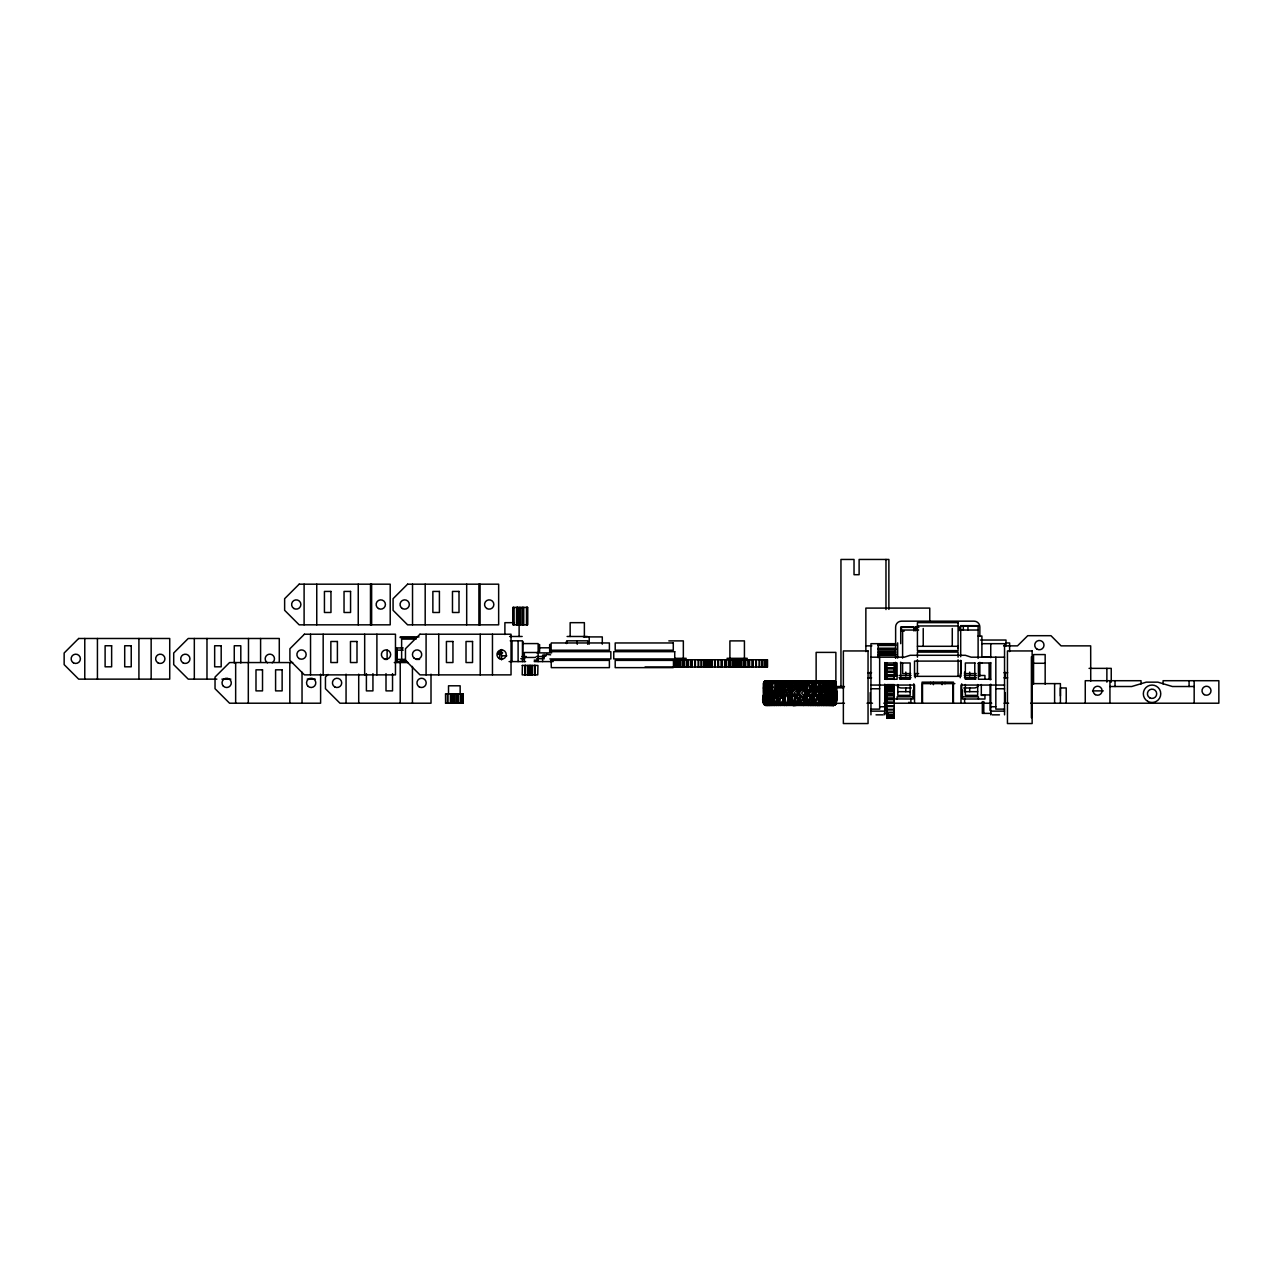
<?xml version="1.0" encoding="UTF-8"?>
<svg xmlns="http://www.w3.org/2000/svg" width="1283" height="1283" viewBox="0 0 1283 1283"><rect width="100%" height="100%" fill="white"/><g stroke="black" fill="none" stroke-linecap="round" stroke-linejoin="round"><path stroke-width="1.5" d="M766.111 705.506L763.866 703.421L763.754 683.278L765.293 703.036L766.256 696.845L764.524 689.757L765.293 683.278L765.293 703.036M780.176 705.506L776.183 696.477L777.257 693.109L780.738 689.356L780.754 683.278L782.229 680.808M792.172 703.036L791.675 699.315L789.43 696.477L792.172 691.858L791.836 681.786L800.432 681.546L790.553 681.353L787.57 689.356L787.586 683.278L782.422 696.477L784.506 699.315L784.955 703.036L784.955 694.36L782.422 689.757L784.506 686.918L784.955 683.278L784.955 691.858L790.553 686.838L790.553 681.353L807.809 681.546L799.261 681.786L799.213 683.278L805.339 683.278L805.339 686.838L798.218 693.109L796.887 696.477L799.213 699.315L799.71 703.036L799.71 694.36L796.887 689.757L799.213 686.918L799.71 683.278L799.71 691.858C796.631 693.862 810.984 702.747 803.559 705.506M807.264 703.036L807.264 694.36L804.473 689.757L806.766 686.918L807.264 683.278L807.264 691.858L804.473 696.477L806.766 699.315L807.264 703.036L810.006 696.845L807.264 694.36L804.473 696.477L804.473 689.757M814.48 703.036L814.48 694.36L811.866 689.757L814.031 686.918L814.48 683.278L814.48 691.858L811.866 696.477L814.031 699.315L814.48 703.036L817.03 696.845L814.48 694.36L811.866 696.477L808.948 693.109L813.775 686.918L813.085 680.808M817.479 705.506L820.382 705.025L821.072 703.036L821.072 694.36L818.714 689.757L820.671 686.918C818.506 677.408 826.22 681.658 823.301 689.356L819.901 693.109L818.714 696.477L820.671 699.315L819.548 705.506M821.505 705.506L823.301 703.036L823.301 696.845L821.072 694.36L818.714 696.477L815.86 693.109L820.254 686.918L820.254 681.433L806.077 680.84M834.447 680.936C836.58 684.368 840.301 706.548 832.25 705.506M958.08 648.252L958.08 646.905M1060.416 695.947L1060.416 687.961L1066.221 687.961L1066.221 703.212M765.726 705.474L763.561 703.036L764.524 689.757L764.524 696.477M801.121 705.377L799.71 694.36L796.887 696.477L794.145 693.109L799.293 686.918L798.571 681.289L797.753 686.838L790.825 693.109L797.85 699.315L797.85 704.96C821.056 704.816 784.33 704.479 805.339 703.036L803.832 703.421L803.719 705.025M763.946 693.109L763.593 683.278L764.909 681.081L834.816 681.081C836.308 686.148 838.505 701.657 833.982 705.474M836.115 686.838L836.147 689.356L836.131 682.893L834.078 680.84L765.63 680.84L763.722 682.508L763.577 689.356L763.674 682.524L766.833 680.808M833.629 705.377C839.178 704.511 835.538 686.854 835.137 681.289L764.572 681.289C762.663 683.214 766.897 685.699 764.139 689.356L764.155 683.278L763.738 691.858L764.925 682.331L767.459 680.808M826.637 680.808L828.497 682.524L828.545 689.356L824.761 696.477L826.877 703.421L825.049 705.506M763.577 689.356L763.593 686.838M765.358 705.377L763.561 703.036L763.834 683.278L763.561 696.477L763.738 694.36L764.86 703.79L767.459 705.506M797.85 699.315L790.777 693.109L792.172 683.278L792.172 691.858L794.947 689.356L796.15 680.808M803.832 703.421L802.533 696.845L799.71 694.36L799.293 704.864L801.153 705.025L796.005 705.025L794.947 696.845L793.712 705.506M835.858 686.71L835.971 691.858L835.939 683.278L836.099 703.405L835.201 704.96L764.572 705.025L763.577 696.845L763.818 704.159L770.345 705.506M820.976 703.036L821.072 694.36L820.254 699.315L815.86 693.109M763.818 682.155L764.668 681.289L763.738 691.858L763.593 683.278L764.748 683.278L764.139 689.356M767.09 703.79L767.426 699.315L766.256 696.845C771.099 709.643 759.087 706.067 763.77 694.36L763.658 703.036L766.833 705.506M836.147 696.477L836.147 689.757L835.971 703.036L835.538 689.757L835.538 696.477M774.659 680.808L772.671 682.155L772.446 686.918L770.987 689.757L771.853 693.109L774.74 696.845C772.206 698.85 776.68 711.135 776.76 701.865M774.659 705.506L771.901 704.479L771.516 699.315L768.341 694.36L769.094 705.025L768.228 703.87L768.341 694.36L767.042 689.757L768.26 681.353L764.283 681.53M808.515 705.474L810.006 696.845L812.684 699.315L812.46 704.768L810.776 705.506M835.762 693.109C835.025 689.629 838.841 681.145 832.875 680.808M767.234 704.159C769.559 707.35 768.389 697.455 767.042 696.477L767.651 693.109L771.516 686.838C767.94 681.385 778.765 678.001 776.76 684.448M787.57 689.356L788.933 680.808M811.257 705.025L812.684 699.315L805.676 693.109L812.684 686.838L812.396 681.353L833.084 681.53C838.537 682.62 834.351 682.604 831.464 680.808M770.875 694.664L773.12 699.315L771.516 699.315L771.933 705.025L772.27 699.315C767.747 695.787 764.476 684.192 770.345 680.808M768.26 680.808L765.277 682.46L765.293 691.858C768.212 687.88 765.085 680.295 771.644 680.808M835.682 681.834C829.78 679.397 836.885 686.309 832.555 689.356L832.539 683.278L831.224 691.858L831.224 683.278L829.7 689.757L831.224 694.36L831.224 703.036L829.7 696.477L832.555 689.356L832.731 683.278L830.486 680.808M834.896 681.385L835.778 683.278L835.121 689.356C836.66 685.587 835.57 680.07 831.801 681.289C840.285 682.893 830.181 697.407 834.335 703.036L833.357 689.757L834.335 683.278L834.335 691.858C837.19 689.452 834.608 673.046 834.784 686.838L835.891 686.918L836.099 693.109L835.201 693.109M764.411 704.479L764.139 696.845L764.684 704.159L768.26 705.506M765.293 694.36L765.951 704.864M798.555 681.834L798.619 680.808M814.48 694.36L813.085 705.506M830.486 705.506L833.421 704.864L834.142 703.501L834.335 694.36L833.357 696.477L832.186 693.109L833.357 689.757L833.357 696.477M780.754 683.278L778.396 691.858C772.879 683.791 784.138 676.654 783.207 686.838L780.738 689.356C778.877 683.246 782.117 683.775 784.394 680.808M823.349 705.506L825.194 704.207L825.386 699.315L823.301 696.845L823.061 703.421M800.448 681.786L798.555 681.53L819.324 682.171L813.951 682.155L814.48 691.858L819.468 686.838L819.003 681.353L822.243 681.353L822.724 682.331M786.623 680.808L784.955 691.858L784.923 681.433L790.553 681.353M815.33 705.506L817.03 696.845L819.468 699.315L818.233 705.025M820.254 699.315L820.254 704.864L819.003 704.96L819.468 699.315L812.877 693.109L819.468 686.838L817.479 680.808M764.876 693.109L765.133 686.918M767.042 696.477L767.042 689.757L765.951 693.109L767.042 696.477L768.341 694.36L768.357 703.036L769.848 696.845L769.688 703.79L771.644 705.506M793.343 681.834L792.172 691.858L794.947 683.278L794.947 689.356L797.753 683.278L791.691 682.893L797.769 682.524L791.771 682.107L793.712 680.808M764.059 703.79L767.539 703.79L768.084 704.768L765.855 704.768L766.897 705.025L766.256 696.845M770.987 696.477L770.987 689.757L769.399 693.109L770.987 696.477L772.783 694.36L773.585 705.025L770.987 696.477L771.853 693.109L776.856 686.838L776.712 682.524L778.22 680.808M828.08 705.506L830.935 703.501L831.224 694.36L829.7 696.477L828.048 693.109L829.7 689.757L829.7 696.477M834.816 697.76L834.175 681.834L832.25 680.808M774.98 681.834L774.74 689.356L776.632 683.278M824.344 705.025L824.761 699.315L824.761 704.96L826.14 705.025L825.851 699.315L822.066 693.109L825.851 686.918L825.851 681.433L828.225 681.834L826.044 681.738L826.733 691.858L828.593 683.278M825.049 680.808L826.877 682.893L824.761 689.757L826.733 694.36L826.3 703.87L825.851 704.864L820.559 704.768M776.712 703.79L772.494 703.501L774.74 696.845L776.856 699.315L776.712 703.79L778.22 705.506M831.801 705.025L832.555 696.845L833.677 699.315L833.645 703.421L830.935 703.501L831.224 694.36L832.555 696.845L830.63 705.025L830.197 699.315L828.545 696.845L826.733 694.36L826.364 703.501L826.733 694.36L824.761 696.477L822.066 693.109M763.69 699.315L763.754 703.036L764.139 696.845M768.1 686.918L768.341 691.858L770.425 681.289M772.446 699.315L772.783 694.36M764.026 681.834L768.084 681.546L766.256 689.356C762.984 684.32 768.469 680.343 766.705 681.546L769.223 680.808M805.323 703.79L799.213 703.501L801.185 703.036L802.533 696.845L805.339 699.315L805.243 704.96C807.825 704.319 807.44 700.759 812.684 703.036L811.562 703.421M764.427 683.278L765.422 681.289L790.488 681.546L787.233 681.626M765.293 691.858L765.951 683.278M834.303 705.025L835.682 699.315L834.335 694.36L834.591 703.421L832.988 705.377M833.325 705.506L835.57 703.79L835.682 699.315M777.29 705.025L779.326 705.025L778.027 703.421L778.396 694.36L776.183 689.757L778.396 683.278L778.396 691.858L778.797 682.524L780.176 680.808M794.45 681.626L797.834 681.546L790.905 681.385M764.427 703.036L764.748 699.315L765.646 699.315M786.623 705.506L784.587 703.87L784.955 694.36C794.033 697.904 786.367 708.216 797.85 704.96M766.801 681.369L765.63 681.786L793.423 681.417M798.283 693.109L799.213 686.918L799.71 691.858L802.533 689.356L805.339 683.278L805.291 681.834L799.261 681.786L801.105 680.84M776.183 696.477L776.183 689.757L774.162 693.109L776.183 696.477L778.396 694.36L780.738 696.845C776.937 708.264 789.703 707.254 787.57 696.845L788.468 705.025L793.455 705.025L791.723 703.87L792.172 694.36L789.43 696.477L786.816 693.109C793.231 691.361 789.703 681.722 793.391 681.53L791.9 681.546M805.243 704.96L806.686 704.864L807.264 694.36M766.993 703.036L767.426 699.315L768.854 699.315L768.26 704.96M820.254 686.918L819.516 693.109L824.761 686.838L824.761 681.353L823.349 680.808M835.891 682.155L834.367 682.155M808.948 693.109L813.775 699.315L813.807 704.768L815.988 705.025L812.396 704.96L812.396 699.315M835.794 682.155C833.421 682.62 834.72 676.75 831.352 693.109C831.031 698.257 836.211 706.66 833.934 704.768M775.814 684.448L776.359 680.808M764.764 703.421L763.577 703.421L764.283 704.768M766.384 680.808L763.674 682.524M774.74 696.845L774.675 703.421L772.783 703.036M765.422 690.013L765.422 696.22M834.03 693.109L834.784 681.353M774.643 681.834C772.815 679.14 771.195 689.629 772.783 691.858L772.446 686.918L771.853 693.109L777.482 699.315L777.482 704.96L778.556 704.864M777.803 684.448L778.46 680.808M832.555 689.356L833.677 683.278L828.08 680.808M773.072 680.808L771.34 682.155L769.848 689.356L769.575 683.278M764.171 681.834L763.914 682.155M813.935 704.223L819.228 704.479M829.283 705.025L830.197 699.315L828.225 704.479L826.637 705.506M829.443 704.96L830.197 703.036L826.396 703.036M812.684 686.838L807.264 691.858L808.515 680.84M803.559 680.808L802.533 689.356L802.533 683.278L799.71 691.858L801.153 681.53L799.293 681.546M790.793 681.834L791.306 680.808M778.893 682.155C779.342 681.786 798.186 681.77 777.29 681.289M831.464 705.506L833.645 703.421M814.48 691.858L816.453 683.278L815.33 680.808M768.341 691.858L769.094 681.289M820.671 686.918L821.072 691.858L823.077 683.278M765.277 688.41L764.171 693.109L765.277 697.76M832.731 703.036L833.677 699.315M809.044 683.278L810.006 689.356L811.578 683.278L810.776 680.808M829.443 681.353L830.197 683.278L828.545 689.356L830.197 686.838L829.283 681.289M826.894 703.036L828.545 696.845L828.545 703.036L830.117 703.421L826.38 703.421L830.037 703.79M806.702 704.768L812.46 704.768L806.718 704.479M778.733 703.036L778.396 694.36L778.027 703.421L780.738 696.845L783.207 699.315L784.394 705.506M829.748 704.479L826.172 704.271L829.909 704.159M767.298 691.569L768.854 686.918L768.26 681.353M780.738 689.356L783.207 683.278L778.027 682.893L779.15 681.53L778.188 682.155M821.072 703.036L823.301 696.845M777.482 681.353L777.482 686.838L776.856 683.278A2.55 1.7 90 0 1 777.482 681.353L785.934 681.433M830.694 704.271L833.405 704.207L830.742 704.142L833.212 704.527L832.491 704.159M803.832 703.036L805.339 699.315M834.912 693.109L833.309 693.109C834.463 702.908 836.324 710.333 836.147 696.845L835.682 704.479M834.688 704.207L835.57 703.79M810.006 689.356L812.684 683.278L811.578 683.278M771.516 699.315L769.848 703.036L769.848 696.845M834.175 704.479L835.891 704.159M767.555 697.76L765.39 693.109L768.26 686.838M832.827 699.315L829.957 693.109L832.827 686.838M834.832 704.479L835.265 703.421M770.875 691.569L773.12 686.918L771.516 686.838L771.532 683.133L768.228 682.893M830.293 699.315L827.31 693.109C832.491 691.04 826.829 679.573 833.02 681.546L829.363 680.808M835.201 704.96L835.073 699.315M835.586 704.479L836.035 703.79L833.934 704.142M795.893 703.036L797.753 699.315L797.85 704.848L795.973 704.768M819.548 680.808C821.569 683.679 827.936 680.038 825.386 686.838L823.301 689.356C824.969 673.543 828.93 685.587 824.761 681.353M823.301 703.036L825.386 699.315M774.74 703.036L777.482 699.315M788.131 703.036L790.264 699.315L790.553 704.96M820.703 681.834L824.873 682.155M780.946 703.036L783.656 699.315L783.672 704.96L790.488 704.768L784.779 704.592L785.95 704.768M774.162 693.109L778.556 686.918L777.257 693.109L783.656 699.315M769.672 682.331L770.265 681.353M822.676 693.109L824.761 689.757L824.761 696.477M778.364 681.738L779.15 681.53M768.116 693.109L772.27 686.838L772.27 681.353L768.437 682.155M820.831 682.155L824.969 682.524M782.422 696.477L780.064 693.109L782.422 689.757L782.422 696.477L784.955 694.36L785.661 703.036L784.522 703.421L790.312 703.79M780.064 693.109L784.923 686.918L783.656 693.109L790.553 699.315M816.309 693.109L818.714 689.757L818.714 696.477M764.46 703.421L763.561 703.036M764.411 681.834L765.101 681.979M786.816 693.109L791.932 686.918M809.22 693.109L811.866 689.757L811.866 696.477M772.222 693.109L777.482 686.838M832.908 681.369L834.175 681.834L833.084 681.53M825.033 703.421L820.671 703.036M834.511 682.524L836.131 682.893M777.546 693.109L783.656 686.838L783.656 681.353L793.022 681.546M328.079 674.441L325.449 677.071L325.449 688.698L339.963 703.212L431.008 703.212L431.008 674.168M767.009 703.421L765.133 703.036M829.909 682.155L826.316 682.524L830.037 682.524M783.833 693.109L790.553 686.838M826.797 682.524L830.117 682.893M830.63 681.289L830.871 682.524L833.565 682.524L830.742 682.155M776.712 682.524L772.478 682.893L776.648 682.893M831.416 682.524L831.224 691.858L831.288 682.155M776.808 682.155L772.911 682.524M834.608 681.979L834.351 681.626M830.534 681.738L830.293 681.433M763.77 682.668L764.925 682.331M765.951 703.036L765.165 703.421L766.063 703.79M825.033 682.893L824.761 686.838M772.895 681.738L773.874 681.433L772.27 681.353M766.063 682.524L765.165 682.893L767.667 682.171L766.208 682.155M764.989 681.081L766.031 680.808M833.309 681.931L831.705 681.626M835.297 683.278L835.297 681.931M832.699 703.421L833.677 703.036L830.967 703.036M771.564 682.748L768.309 682.524M767.009 682.893L767.426 686.838L768.854 686.918M783.56 681.546L780.577 681.626L785.95 681.53M785.757 682.155L784.571 682.524L790.312 682.524L784.635 682.155M766.48 681.834L768.004 681.626M765.534 704.848L764.86 703.79M825.306 703.79L820.591 703.87L824.969 703.79M776.937 704.479L772.703 704.223L776.808 704.159M843.861 687.816L835.875 687.816L835.875 652.389L816.132 652.389L816.132 681.433L813.663 681.289L813.775 686.918L814.047 682.893L819.436 682.748L814.015 682.524L813.775 686.918L813.775 681.433L819.228 681.834L806.702 681.546M772.847 703.421L776.648 703.421M812.877 693.109L814.064 683.278L819.468 683.133L817.03 689.356L816.453 683.278M798.571 681.289L801.153 681.289M795.893 703.421L797.753 703.036L791.675 703.036M793.311 682.155L791.723 682.46L793.279 682.524M801.185 682.524L799.213 682.893L805.339 682.748L799.229 682.46L805.307 682.171L801.891 681.626M788.147 703.421L790.264 703.036L784.506 703.036M831.111 704.479L832.298 704.479M781.09 704.159L783.448 704.527L778.22 704.271L783.672 704.96L778.492 704.768L779.326 705.025M783.207 699.315L783.207 703.036L780.754 703.036M809.044 703.036L806.766 703.421L812.652 703.79M808.915 681.834L806.75 682.107L812.636 682.524L806.766 683.278L812.684 683.278C810.744 682.989 803.158 682.636 808.851 681.53L805.243 681.353L805.339 686.838M832.699 682.893L833.629 682.748L832.619 682.524M832.731 683.278L833.677 683.133L830.967 683.278M801.907 681.834L805.243 681.353M806.301 681.417L812.54 681.834L809.252 681.626M801.169 681.834L799.245 682.107L801.169 682.155M833.421 704.864L832.074 704.768M816.341 682.155L813.871 681.738L819.147 681.626M811.562 682.893L812.668 682.748L811.546 682.524M808.98 682.155L806.766 682.46L809.012 682.524M778.188 704.142L783.352 704.207L781.01 703.79M803.832 683.278L805.339 683.133L803.832 682.893M765.983 703.421L767.442 703.421M773.12 704.864L768.838 704.768M829.363 705.506L830.887 704.768M795.893 682.893L797.769 682.748L795.893 682.524M795.893 683.278L797.753 683.133L791.675 683.278M791.787 704.271L797.818 704.527L795.909 704.159M784.522 682.893L790.296 682.748L788.179 682.524M788.131 683.278L790.264 683.133L788.147 682.893M785.677 703.421L784.522 703.501L790.28 703.421M793.343 704.479L791.852 704.592L793.391 704.768M780.946 683.278L783.207 683.133L777.995 683.278M788.179 703.79L790.36 704.207L784.571 703.79L785.709 703.79M801.169 704.479L799.245 704.142L805.307 704.207L803.816 703.79M793.263 703.421L791.691 703.501L793.263 703.036L792.172 694.36L791.932 704.864M816.245 704.479L813.855 704.592L819.196 704.575M793.022 681.433L790.857 681.53L792.99 681.786M801.185 703.421L799.213 703.501L805.339 703.421M801.185 703.79L799.245 704.142M809.028 703.421L806.766 703.501L812.668 703.421M809.012 703.79L806.766 703.87L812.588 704.207L811.546 703.79M808.98 704.159L806.734 704.223L808.851 704.768M825.915 681.546L826.076 681.834M824.552 704.768L820.703 704.479M764.876 681.834L765.358 681.626M771.692 704.768L768.613 704.479M765.999 681.786L766.625 681.53M780.609 681.546L783.512 681.626M783.4 681.931L780.497 681.834L783.432 681.834M790.392 681.931L787.185 681.834L790.472 681.626M812.572 681.979L809.3 681.834L812.492 681.626M797.801 681.931L794.418 681.834L797.834 681.626M514.435 622.672L504.893 622.672L504.893 634.508M917.425 625.96L958.08 625.96M960.694 626.072L978.111 626.072M913.271 627.339L901.452 627.339L901.452 630.979L904.355 630.979M915.244 627.339L918.869 627.339M918.628 630.033L902.607 630.033L902.607 658.131M960.694 630.033L978.111 630.033M978.111 636.031L981.896 636.031L981.896 655.966M509.576 636.48L522.165 636.48M567.102 636.48L587.422 636.48M400.184 636.913L419.012 636.913M583.412 636.913L602.288 636.913L602.288 644.162M400.184 637.635L415.435 637.635M416.157 639.094L401.627 639.094L401.627 659.414M980.485 640.041L1006 640.041L1006 645.862M510.233 640.826L522.454 640.826L522.454 661.595M566.797 640.826L587.71 640.826L587.71 644.274M668.828 640.891L683.342 640.891L683.342 658.323M551.305 642.959L609.393 642.959L609.393 650.208L551.305 650.208M1005.631 642.959L1009.625 642.959L1009.625 651.62M522.903 643.585L538.138 643.585L538.138 661.595M895.63 643.681L870.949 643.681L870.949 714.839M981.671 643.681L1004.541 643.681L1004.541 714.839M895.63 644.499L878.214 644.403L878.214 657.746M878.214 645.205L895.63 645.205M878.214 645.477L895.63 645.477M865.865 645.862L871.879 645.862M1003.611 645.862L1017.499 645.862L1027.747 635.694L1050.969 635.694L1061.057 645.862L1090.678 645.862L1090.742 681.081M917.425 646.295L958.08 646.295M403.215 647.947L397.217 647.947L397.217 661.595L406.486 661.595M539.213 647.803L549.83 647.803M878.214 648.204L895.63 648.204M878.214 649.006L895.63 649.006M878.214 649.23L895.63 649.23M878.214 649.503L895.63 649.503M397.217 650.128L403.215 650.128M878.214 651.139L895.63 651.139M549.862 651.668L610.836 651.668L610.836 658.933L549.862 658.933M538.138 652.502L524.346 652.502L524.346 661.595M878.214 652.47L895.63 652.47M498.429 652.887L502.679 652.887M536.839 652.887L551.658 652.887M878.214 654.105L895.63 654.105M498.333 654.33L501.236 654.33M878.214 654.394L895.63 654.394M878.214 654.619L895.63 654.619M878.214 655.405L895.63 655.405M501.557 655.789L506.785 655.789M545.05 655.789L546.253 655.789M521.94 656.511L526.303 656.511M536.246 656.511L544.313 656.511M981.671 656.752L990.749 656.752M870.949 657.185L904.355 657.185L910.16 655.292L965.345 655.292L971.151 657.185L1004.541 657.185M524.699 657.457L535.444 657.457M674.762 658.323L686.245 658.323M726.996 658.323L747.331 658.323M520.77 658.692L524.747 658.692M536.663 658.692L542.629 658.692L546.253 654.33L550.615 654.827M384.9 659.414L386.857 659.414M397.217 659.414L405.524 659.414M416.157 659.414L419.557 659.414M673.19 659.767L767.523 659.767L767.523 667.032L645.044 667.032M534.209 660.136L538.138 660.136M551.305 660.376L609.393 660.376L609.393 667.641L551.305 667.641L551.129 660.136M673.286 660.376L615.199 660.376L615.199 667.641L673.286 667.641M400.184 660.873L406.486 660.873M509.078 661.595L525.581 661.595M534.209 661.595L553.149 661.595M292.684 662.557L229.561 662.557L215.031 677.071L215.031 688.698L229.561 703.212L320.606 703.212L320.606 674.168M394.282 662.557L408.395 662.557M884.741 662.99L897.09 662.99L897.09 679.252L884.741 679.252L884.741 662.557M900.425 662.99L910.16 662.99L910.16 679.252L899.575 679.108M975.064 662.99L965.345 662.99L965.345 679.252L975.914 679.108M990.749 662.99L978.416 662.99L978.416 679.252L990.749 679.252M978.111 663.423L981.896 663.086M1033.553 663.279L1045.164 663.279M886.922 664.642L894.187 664.642M522.213 665.444L537.93 665.444L537.753 674.874L522.213 674.874L522.389 665.444M886.922 667.978L894.187 667.946M1089.059 668.363L1111.238 668.363L1111.238 682.155M886.922 671.201L894.187 671.201M886.922 671.731L894.187 671.731M886.922 671.923L894.187 671.923M886.922 672.356L894.187 672.356M867.773 672.725L871.59 672.725M1003.915 672.725L1007.716 672.725M910.625 673.591L902.607 673.591L902.607 663.423M914.619 673.591L918.628 673.591M964.559 673.591L976.187 673.591M886.922 674.778L894.187 674.778M893.818 675.483L897.09 675.483M899.078 675.483L911.058 675.483M964.431 675.483L976.411 675.483M978.416 675.483L984.943 675.483L984.943 679.108M886.922 675.564L894.187 675.804M886.922 676.494L894.187 676.494M899.078 677.665L911.058 677.665M964.431 677.665L976.411 677.665M867.773 677.809L871.59 677.809M1003.915 677.809L1007.716 677.809M886.922 678.643L894.187 678.643M216.859 679.14L188.232 679.14L173.702 664.626L173.702 652.999L188.232 638.485L279.277 638.485L279.277 661.723M221.927 679.14L230.86 679.14M307.23 679.14L315.201 679.14M816.245 681.834L833.325 681.834M765.133 683.278L767.426 683.278M768.1 683.278L771.516 683.278M772.446 683.278L776.856 683.278M784.506 683.278L790.264 683.278L790.264 686.838M820.671 683.278L825.386 683.278M826.396 683.278L830.197 683.278M834.175 683.278L836.163 683.278M954.857 683.614L922.509 683.614L922.509 703.212M1031.74 683.614L1060.416 683.614L1060.416 703.212M870.949 685.058L914.522 685.058L914.522 703.212M1004.541 685.058L960.983 685.058L960.983 703.212M886.922 685.33L894.187 685.33M834.944 686.517L844.439 686.517M1109.939 686.517L1131.718 686.517L1146.248 682.155L1157.859 682.155L1172.389 686.517L1194.168 686.517M764.748 686.838L765.646 686.838M797.753 686.838L797.85 681.353M825.851 686.918L825.29 693.109L829.443 699.315L830.967 699.315M829.443 686.838L830.967 686.918L829.957 693.109M833.421 686.918L834.335 691.858L835.105 683.278L835.121 689.356M886.922 686.806L894.187 686.806M886.922 687.672L894.187 687.672M911.251 687.961L901.452 687.961A5.806 5.806 0 0 1 897.346 686.261M963.838 687.961L974.054 687.961A5.806 5.806 0 0 0 978.159 686.261M870.949 688.763L879.657 688.763M995.833 688.763L1004.541 688.763M886.922 689.147L894.187 689.147M886.922 689.869L894.187 689.869M886.922 690.944L894.187 690.944M1092.555 690.879L1103.3 690.879M886.922 691.81L894.187 691.81M897.811 691.681L910.16 691.681M965.345 691.681L977.678 691.681M765.39 693.109L763.626 693.109L763.561 689.757L763.561 696.477M765.951 693.109L766.785 693.109M794.145 693.109L798.042 697.76M805.676 693.109L806.686 681.433L808.803 681.385M831.352 693.109L832.186 693.109M886.922 693.638L894.187 693.638M445.522 703.212L463.147 703.212L463.147 693.782L445.522 693.782L445.602 703.212M886.922 694.344L894.187 694.344M886.922 695.017L894.187 695.017M981.319 694.937L990.027 694.937M886.922 695.851L894.187 695.851M913.063 696.829L897.09 696.829L897.09 699.01M962.442 696.829L978.416 696.829L978.416 699.01M886.922 698L894.187 698M886.922 698.674L894.187 698.674M886.922 698.914L913.063 699.01L913.063 690.142M777.995 699.315L774.772 693.109M784.506 699.315L780.513 693.109M791.675 699.315L787.104 693.109M806.686 699.315L801.634 693.109L806.686 686.918L807.264 691.858M814.031 699.315L813.775 704.864M834.784 699.315L835.891 699.315M886.922 699.7L894.187 699.7M886.922 702.122L894.187 702.122M886.922 702.555L894.187 702.763M768.1 703.036L771.628 703.854L768.309 703.79M772.446 703.036L776.856 703.036L777.482 704.96L773.585 705.025M777.995 703.036L783.207 703.036L783.56 704.768L781.315 704.768L783.608 704.848L781.187 704.479M814.064 703.036L819.468 703.036L818.714 703.79M834.175 703.036L836.163 703.036L835.939 694.36M844.439 703.212L834.142 703.421L835.121 696.845L835.297 703.036M866.987 703.212L872.536 703.212M883.779 703.212L991.727 703.212M1004.012 703.212L1008.63 703.212M1030.65 703.212L1218.85 703.212L1218.85 680.712L1163.088 680.712L1163.088 683.967M768.228 703.421L771.548 703.421M783.255 703.79L778.091 703.79M797.769 703.421L791.691 703.421L793.279 703.79M819.452 703.421L814.047 703.421L816.405 703.79M825.37 703.421L820.912 703.79M835.65 703.421L834.511 703.79M768.437 704.159L771.227 703.79M826.14 705.025L829.524 704.768M764.909 705.233L834.816 705.233M765.63 705.377L833.693 705.506M886.922 705.939L894.187 705.939M886.922 706.5L894.187 706.532M879.657 706.757L884.741 706.757M990.749 706.757L995.833 706.757M870.949 709.13L879.657 709.13L879.657 657.185M1004.541 709.13L995.833 709.13L995.833 657.185M886.922 709.371L894.187 709.339M886.922 709.852L894.187 709.852M870.949 711.135L884.741 711.135M990.749 711.135L1004.541 711.135M886.922 712.29L894.187 712.29M886.922 712.707L894.187 712.707M884.067 713.38L887.9 713.38M991.422 713.38L982.329 713.38L982.329 701.56M876.032 714.839L883.297 714.839M886.922 714.695L894.187 714.695M992.208 714.839L999.457 714.839M886.922 715.032L894.187 715.032M886.922 716.507L894.187 716.507M886.922 716.748L894.187 716.748M886.922 717.71L894.187 717.71M886.922 717.839L894.187 717.839M894.187 718.143L886.922 718.288L886.922 684.609L894.187 684.609L894.187 718.288M781.01 682.524L783.304 682.331M803.816 682.524L805.323 682.331M795.893 703.79L797.769 703.79M813.887 704.479L816.132 704.768M832.619 703.79L833.565 703.79M778.316 704.479L779.15 704.768M788.291 704.479L790.424 704.527L788.227 704.159M803.783 704.479L805.291 704.527L803.799 704.159M788.371 704.768L790.52 704.848M811.433 704.479L812.524 704.527L811.498 704.159M803.751 704.768L805.259 704.848M812.396 704.96L813.663 705.025M803.751 681.53L805.275 681.626M811.353 704.768L812.428 704.848M790.328 682.331L788.291 681.834M784.779 681.738L785.837 681.834M769.223 705.506L767.908 705.025M797.785 682.331L795.941 681.834M803.783 681.834L805.307 681.979M801.153 704.768L799.293 704.864M773.072 705.506L771.933 705.025M821.505 680.808L822.435 681.289M812.62 682.331L811.433 681.834M813.951 682.155L816.405 682.524M795.941 704.479L797.834 704.768M781.187 681.834L783.336 682.171M807.873 681.786L806.365 681.834M833.501 682.331L832.298 681.834M813.775 681.53L814.801 681.433M785.837 704.479L784.587 703.87M766.625 704.768L765.277 703.87L766.208 704.159M819.516 693.109L823.718 698.08M790.777 693.109L789.43 689.757L789.43 696.477M817.03 696.845L818.762 703.036M810.006 696.845L811.578 703.036M775.814 701.865L776.359 705.506M826.877 682.893L826.733 691.858L826.733 683.278M820.96 682.893L821.072 691.858M763.69 686.918L763.738 691.858M989.097 663.471L989.129 679.124M886.296 663.471L886.312 677.167M763.77 694.36L763.754 703.036M1194.168 680.712L1194.168 703.212M1189.084 680.712L1189.084 686.517M1141.02 683.967L1141.02 680.712L1085.258 680.712L1085.258 703.212M1115.023 680.712L1115.023 686.517M1109.939 680.712L1109.939 703.212M1106.876 668.363L1106.876 682.155M1054.61 683.614L1054.61 703.212M1045.164 684.176L1045.164 654.571L1033.553 654.571L1033.553 684.176M1031.404 656.752L1031.404 717.742M1005.279 672.308L1005.279 678.226M1005.279 692.628L1005.279 703.212M990.749 643.681L990.749 657.65M990.749 662.557L990.749 679.653M990.749 684.208L990.749 714.839M990.027 664.001L990.027 679.701M990.027 684.609L990.027 710.477M983.788 701.56L983.788 713.38M981.319 684.529L981.319 695.37L984.943 695.37L984.943 699.01L962.442 699.01L962.442 690.142M979.859 636.256L979.859 626.986A5.806 5.806 0 0 0 974.054 621.164L901.452 621.164A5.806 5.806 0 0 0 895.63 626.986L895.63 658.339M979.859 662.317L979.859 676.205M978.111 658.404L978.111 625.671L960.694 625.671L960.694 656.752M977.678 684.529L977.678 695.37L965.345 695.37L965.345 684.529M974.775 662.99L974.775 679.252M969.691 672.1L969.691 676.013M969.691 687.752L969.691 691.681M967.959 625.799L967.959 630.033M964.608 672.1L964.608 676.013M964.608 687.752L964.608 691.778M964.608 698.674L964.608 703.212M963.308 625.799L963.308 630.033M961.705 683.823L961.705 696.974M960.694 660.28L960.694 673.591M960.261 630.883L960.261 626.986L958.802 626.986L958.802 630.466M960.261 673.848L960.261 677.761M958.08 657.185L958.08 652.101L917.425 652.101L917.425 657.185M958.08 659.767L958.08 675.724M953.429 703.212L953.429 682.155L922.06 682.155L922.06 703.212M952.996 683.614L952.996 703.212M952.275 628.478L952.275 646.295M945.01 682.412L945.01 683.823M942.107 682.331L942.107 684.705M933.399 682.331L933.399 684.705M930.496 682.412L930.496 683.823M929.758 622.014L929.758 608.094L865.865 608.094L865.865 651.62M923.231 628.478L923.231 646.295M917.425 659.767L917.425 675.724M916.687 630.466L916.687 626.986L915.244 626.986L915.244 630.883M915.244 673.848L915.244 677.761M913.785 630.883L913.785 626.986L900.714 626.986L900.714 643.681M913.785 683.823L913.785 696.974M910.882 698.674L910.882 703.212M910.16 684.529L910.16 695.37L897.811 695.37L897.811 684.529M905.798 672.1L905.798 676.013M905.798 687.752L905.798 691.681M900.714 662.124L900.714 679.252M897.667 642.863L897.667 658.131M895.63 662.317L895.63 676.205M894.187 662.589L894.187 679.477M888.878 609.377L888.878 559.452L859.113 559.452L859.113 574.704L854.029 574.704L854.029 559.452L840.958 559.452L840.958 687.239M886.922 662.589L886.922 679.477M885.976 559.452L885.976 609.553M885.478 664.001L885.478 679.365M885.478 684.609L885.478 710.477M884.741 684.208L884.741 714.839M870.227 672.308L870.227 678.226M870.227 692.628L870.227 703.212M812.396 681.353L812.396 686.838M796.887 689.757L796.887 696.477M776.856 699.315L776.856 703.036M767.234 659.767L767.234 667.032M766.272 659.767L766.272 667.032M766.063 659.767L766.063 667.032M764.668 659.767L764.668 667.032M764.363 659.767L764.363 667.032M762.455 659.767L762.455 667.032M762.038 659.767L762.038 667.032M759.664 659.767L759.664 667.032M759.167 659.767L759.119 667.032M756.345 659.767L756.377 667.032M755.799 659.767L755.799 667.032M753.137 659.767L753.137 667.032M752.656 659.767L752.656 667.032M752.03 659.767L752.03 667.032M749.593 659.767L749.593 667.032M748.582 659.767L748.807 667.032M747.909 659.767L747.909 667.032M745.744 659.767L745.744 667.032M744.91 659.767L744.91 667.032M744.429 658.323L744.429 640.891L729.899 640.891L729.899 658.323M744.268 659.767L744.268 667.032M743.563 659.767L743.563 667.032M741.718 659.767L741.718 667.032M740.868 659.767L740.868 667.032M739.794 659.767L739.794 667.032M739.072 659.767L739.072 667.032M737.597 659.767L737.597 667.032M736.731 659.767L736.731 667.032M735.255 659.767L735.255 667.032M734.534 659.767L734.534 667.032M733.459 659.767L733.459 667.032M732.593 659.767L732.593 667.032M730.765 659.767L730.765 667.032M730.059 659.767L730.059 667.032M729.402 659.767L729.402 667.032M728.568 659.767L728.568 667.032M726.403 659.767L726.403 667.032M725.729 659.767L725.729 667.032M725.52 659.767L725.52 667.032M724.735 659.767L724.735 667.032M722.297 659.767L722.297 667.032M721.671 659.767L721.671 667.032M721.174 659.767L721.174 667.032M718.512 659.767L718.624 667.032M717.983 659.767L717.951 667.032M715.208 659.767L715.208 667.032M715.144 659.767L715.144 667.032M714.663 659.767L714.663 667.032M712.273 659.767L712.273 667.032M711.873 659.767L711.873 667.032M709.964 659.767L709.964 667.032M709.643 659.767L709.643 667.032M708.264 659.767L708.264 667.032M708.04 659.767L708.04 667.032M707.19 659.767L707.19 667.032M707.093 659.767L707.093 667.032M706.805 659.767L706.805 667.032M706.548 659.767L706.548 667.032M705.586 659.767L705.586 667.032M705.361 659.767L705.361 667.032M703.87 659.767L703.87 667.032M703.533 659.767L703.533 667.032M701.544 659.767L701.544 667.032M701.127 659.767L701.127 667.032M698.69 659.767L698.69 667.032M698.193 659.767L698.193 667.032M695.354 659.767L695.37 667.032M694.777 659.767L694.777 667.032M692.13 659.767L692.13 667.032M691.409 659.767L691.601 667.032M690.96 659.767L690.96 667.032M688.538 659.767L688.538 667.032M687.752 659.767L687.752 667.032M687.512 659.767L687.512 667.032M686.838 659.767L686.838 667.032M684.689 659.767L684.689 667.032M683.855 659.767L683.855 667.032M683.181 659.767L683.181 667.032M682.476 659.767L682.476 667.032M680.648 659.767L680.648 667.032M679.798 659.767L679.798 667.032M678.707 659.767L678.707 667.032M677.985 659.767L677.985 667.032M676.526 659.767L676.526 667.032M675.644 659.767L675.644 667.032M674.184 659.767L674.184 667.032M673.463 659.767L673.463 667.032M589.218 636.913L589.218 644.162M588.143 641.548L588.143 643.473M584.374 636.48L584.374 622.672L570.149 622.672L570.149 636.48M577.254 640.826L577.254 644.274M566.797 641.548L566.797 643.473M566.364 641.548L566.364 643.473M551.129 643.585L551.129 651.267M549.669 644.467L549.669 651.716M544.072 654.33L544.072 658.901M542.629 655.068L542.629 661.595M539.598 644.467L539.598 651.716M535.107 665.444L535.107 674.874M534.915 665.444L534.915 674.874M534.562 665.444L534.658 674.874M532.397 665.444L532.397 674.874M531.146 665.444L531.146 674.874M530.36 665.444L530.36 674.874M529.799 665.444L529.799 674.874M528.997 665.444L528.997 674.874M527.746 665.444L527.746 674.874M527.457 607.404L527.457 624.837M526.752 607.404L526.752 624.837M526.479 607.404L526.479 624.837M525.581 665.444L525.501 674.874M525.228 665.444L525.228 674.874M525.052 665.444L525.052 674.874M523.737 607.404L523.737 624.837M522.951 607.404L522.951 624.837M522.903 641.548L522.839 657.65M522.454 607.404L522.454 624.837M520.802 607.404L520.802 624.837M519.487 607.404L519.487 624.837M519.118 624.645L519.118 636.48M518.107 640.826L518.107 661.595M517.835 607.404L517.835 624.837M517.562 607.404L517.562 624.837M517.338 607.404L517.338 624.837M516.552 607.404L516.552 624.837M513.809 607.404L513.809 624.837M513.537 607.404L513.537 624.837M512.013 640.826L512.013 661.595M501.557 649.535L501.557 659.895M501.108 649.775L501.108 654.619M499.664 651.908L499.664 658.5M492.464 634.219L492.464 674.874M480.227 634.219L480.227 674.874M480.083 584.182L480.083 624.837M478.912 584.182L478.912 624.837M466.691 584.182L466.691 624.837M463.067 693.782L463.067 703.212M461.222 693.782L461.222 703.212M460.838 693.782L460.838 703.212M460.244 693.782L460.244 703.212M460.148 693.782L460.148 685.796L448.521 685.796L448.521 693.782M458.239 693.782L458.239 703.212M457.117 693.782L457.117 703.212M456.556 693.782L456.556 703.212M454.984 693.782L454.984 703.212M453.685 693.782L453.685 703.212M452.113 693.782L452.113 703.212M451.52 693.782L451.568 703.212M450.429 693.782L450.429 703.212M447.831 693.782L447.831 703.212M447.446 693.782L447.446 703.212M438.738 634.219L438.738 674.874M426.084 634.219L426.084 674.874M425.186 584.182L425.186 624.837M412.533 584.182L412.533 624.837M412.436 666.422L412.436 703.212M400.216 662.557L400.216 703.212M396.495 647.947L396.495 661.595M392.534 673.639L392.534 690.879L386.007 690.879L386.007 673.639M387.113 650.176L387.113 659.414M376.897 634.219L376.897 674.874M372.936 673.639L372.936 690.879L366.393 690.879L366.393 673.639M371.637 584.182L371.637 624.837M370.482 584.182L370.482 624.837M364.677 634.219L364.677 674.874M358.711 674.168L358.711 703.212M358.246 584.182L358.246 624.837M346.057 674.168L346.057 703.212M323.172 634.219L323.172 674.874M316.757 584.182L316.757 624.837M310.534 634.219L310.534 674.874M304.103 584.182L304.103 624.837M302.034 672.244L302.034 703.212M289.814 662.557L289.814 703.212M260.593 638.485L260.593 661.723M248.485 638.485L248.485 661.723M248.309 662.557L248.309 703.212M240.803 662.974L240.803 645.75L234.26 645.75L234.26 662.974M235.655 662.557L235.655 703.212M206.98 638.485L206.98 679.14M194.326 638.485L194.326 679.14M151.153 638.485L151.153 679.14M138.917 638.485L138.917 679.14M97.428 638.485L97.428 679.14M84.774 638.485L84.774 679.14M912.101 703.212A5.806 5.806 0 0 1 908.877 702.234M267.506 662.83A4.651 4.651 0 0 1 266.271 655.821A4.651 4.651 0 0 1 273.391 655.821A4.651 4.651 0 0 1 272.156 662.83M836.019 686.918L835.971 691.858L835.891 686.918M769.175 681.738L769.175 681.738M78.664 638.485L64.15 652.999L64.15 664.626L78.664 679.14L169.725 679.14L169.725 638.485L78.664 638.485M299.164 584.182L284.634 598.696L284.634 610.307L299.164 624.837L390.208 624.837L390.208 584.182L299.164 584.182M304.424 634.219L289.91 648.749L289.91 660.36L304.424 674.874L395.469 674.874L395.469 634.219L304.424 634.219M407.593 584.182L393.079 598.696L393.079 610.307L407.593 624.837L498.654 624.837L498.654 584.182L407.593 584.182M419.974 634.219L405.46 648.749L405.46 660.36L419.974 674.874L511.035 674.874L511.035 634.219L419.974 634.219M330.966 591.431L324.439 591.431L324.439 612.488L330.966 612.488L330.966 591.431M350.564 591.431L344.036 591.431L344.036 612.488L350.564 612.488L350.564 591.431M439.411 591.431L432.868 591.431L432.868 612.488L439.411 612.488L439.411 591.431M459.009 591.431L452.482 591.431L452.482 612.488L459.009 612.488L459.009 591.431M527.554 607.404L512.735 607.404L512.831 624.837L527.554 624.837L527.554 607.404M958.08 622.624L917.425 622.624L917.425 650.641L958.08 650.641L958.08 622.624M337.397 641.484L330.854 641.484L330.854 662.541L337.397 662.541L337.397 641.484M356.995 641.484L350.467 641.484L350.467 662.541L356.995 662.541L356.995 641.484M452.947 641.484L446.42 641.484L446.42 662.541L452.947 662.541L452.947 641.484M472.545 641.484L466.018 641.484L466.018 662.541L472.545 662.541L472.545 641.484M673.286 642.959L615.199 642.959L615.199 650.208L673.286 650.208L673.286 642.959M111.637 645.75L105.11 645.75L105.11 666.807L111.637 666.807L111.637 645.75M131.235 645.75L124.708 645.75L124.708 666.807L131.235 666.807L131.235 645.75M221.189 645.75L214.662 645.75L214.662 666.807L221.189 666.807L221.189 645.75M868.046 650.946L843.364 650.946L843.364 723.548L868.046 723.548L868.046 650.946M1032.141 650.946L1007.444 650.946L1007.444 723.548L1032.141 723.548L1032.141 650.946M674.73 651.668L613.755 651.668L613.755 658.933L674.73 658.933L674.73 651.668M960.983 661.098L914.522 661.098L914.522 676.349L960.983 676.349L960.983 661.098M894.187 665.123L886.922 665.123L894.187 665.139M894.187 668.555L886.922 668.555L894.187 668.603M262.518 669.822L255.991 669.822L255.991 690.879L262.518 690.879L262.518 669.822M282.132 669.822L275.588 669.822L275.588 690.879L282.132 690.879L282.132 669.822M293.935 608.527A4.651 4.651 0 0 0 300.896 604.501A4.651 4.651 0 0 0 293.935 600.476A4.651 4.651 0 0 0 293.935 608.527M378.453 608.527A4.651 4.651 0 0 0 385.429 604.501A4.651 4.651 0 0 0 378.453 600.476A4.651 4.651 0 0 0 378.453 608.527M402.365 608.527A4.651 4.651 0 0 0 409.341 604.501A4.651 4.651 0 0 0 402.365 600.476A4.651 4.651 0 0 0 402.365 608.527M486.882 608.527A4.651 4.651 0 0 0 493.859 604.501A4.651 4.651 0 0 0 486.882 600.476A4.651 4.651 0 0 0 486.882 608.527M413.784 657.842A4.651 4.651 0 0 0 421.562 655.757A4.651 4.651 0 0 0 415.868 650.064A4.651 4.651 0 0 0 413.784 657.842M499.263 658.58A4.651 4.651 0 0 0 506.24 654.555A4.651 4.651 0 0 0 499.263 650.529A4.651 4.651 0 0 0 499.263 658.58M299.196 658.58A4.651 4.651 0 0 0 306.172 654.555A4.651 4.651 0 0 0 299.196 650.529A4.651 4.651 0 0 0 299.196 658.58M383.713 658.58A4.651 4.651 0 0 0 390.69 654.555A4.651 4.651 0 0 0 383.713 650.529A4.651 4.651 0 0 0 383.713 658.58M307.888 686.164A4.651 4.651 0 0 0 315.65 684.096A4.651 4.651 0 0 0 309.957 678.402A4.651 4.651 0 0 0 307.888 686.164M223.37 686.164A4.651 4.651 0 0 0 231.148 684.096A4.651 4.651 0 0 0 225.455 678.402A4.651 4.651 0 0 0 223.37 686.164M419.252 686.902A4.651 4.651 0 0 0 426.213 682.893A4.651 4.651 0 0 0 419.252 678.867A4.651 4.651 0 0 0 419.252 686.902M334.735 686.902A4.651 4.651 0 0 0 341.711 682.893A4.651 4.651 0 0 0 334.735 678.867A4.651 4.651 0 0 0 334.735 686.902M157.953 662.83A4.651 4.651 0 0 0 164.93 658.821A4.651 4.651 0 0 0 157.953 654.795A4.651 4.651 0 0 0 157.953 662.83M73.436 662.83A4.651 4.651 0 0 0 80.412 658.821A4.651 4.651 0 0 0 73.436 654.795A4.651 4.651 0 0 0 73.436 662.83M1037.033 649.15A4.651 4.651 0 0 0 1044.009 645.124A4.651 4.651 0 0 0 1037.033 641.099A4.651 4.651 0 0 0 1037.033 649.15M1204.256 694.632A4.507 4.507 0 0 0 1211.008 690.719A4.507 4.507 0 0 0 1204.256 686.822A4.507 4.507 0 0 0 1204.256 694.632M1095.345 694.632A4.507 4.507 0 0 0 1102.097 690.719A4.507 4.507 0 0 0 1095.345 686.822A4.507 4.507 0 0 0 1095.345 694.632M1149.728 697.808A4.651 4.651 0 0 0 1156.705 693.782A4.651 4.651 0 0 0 1149.728 689.757A4.651 4.651 0 0 0 1149.728 697.808M1147.692 701.32A8.708 8.708 0 0 0 1160.762 693.782A8.708 8.708 0 0 0 1147.692 686.229A8.708 8.708 0 0 0 1147.692 701.32M183.004 662.83A4.651 4.651 0 0 0 189.964 658.821A4.651 4.651 0 0 0 183.004 654.795A4.651 4.651 0 0 0 183.004 662.83"/></g></svg>
